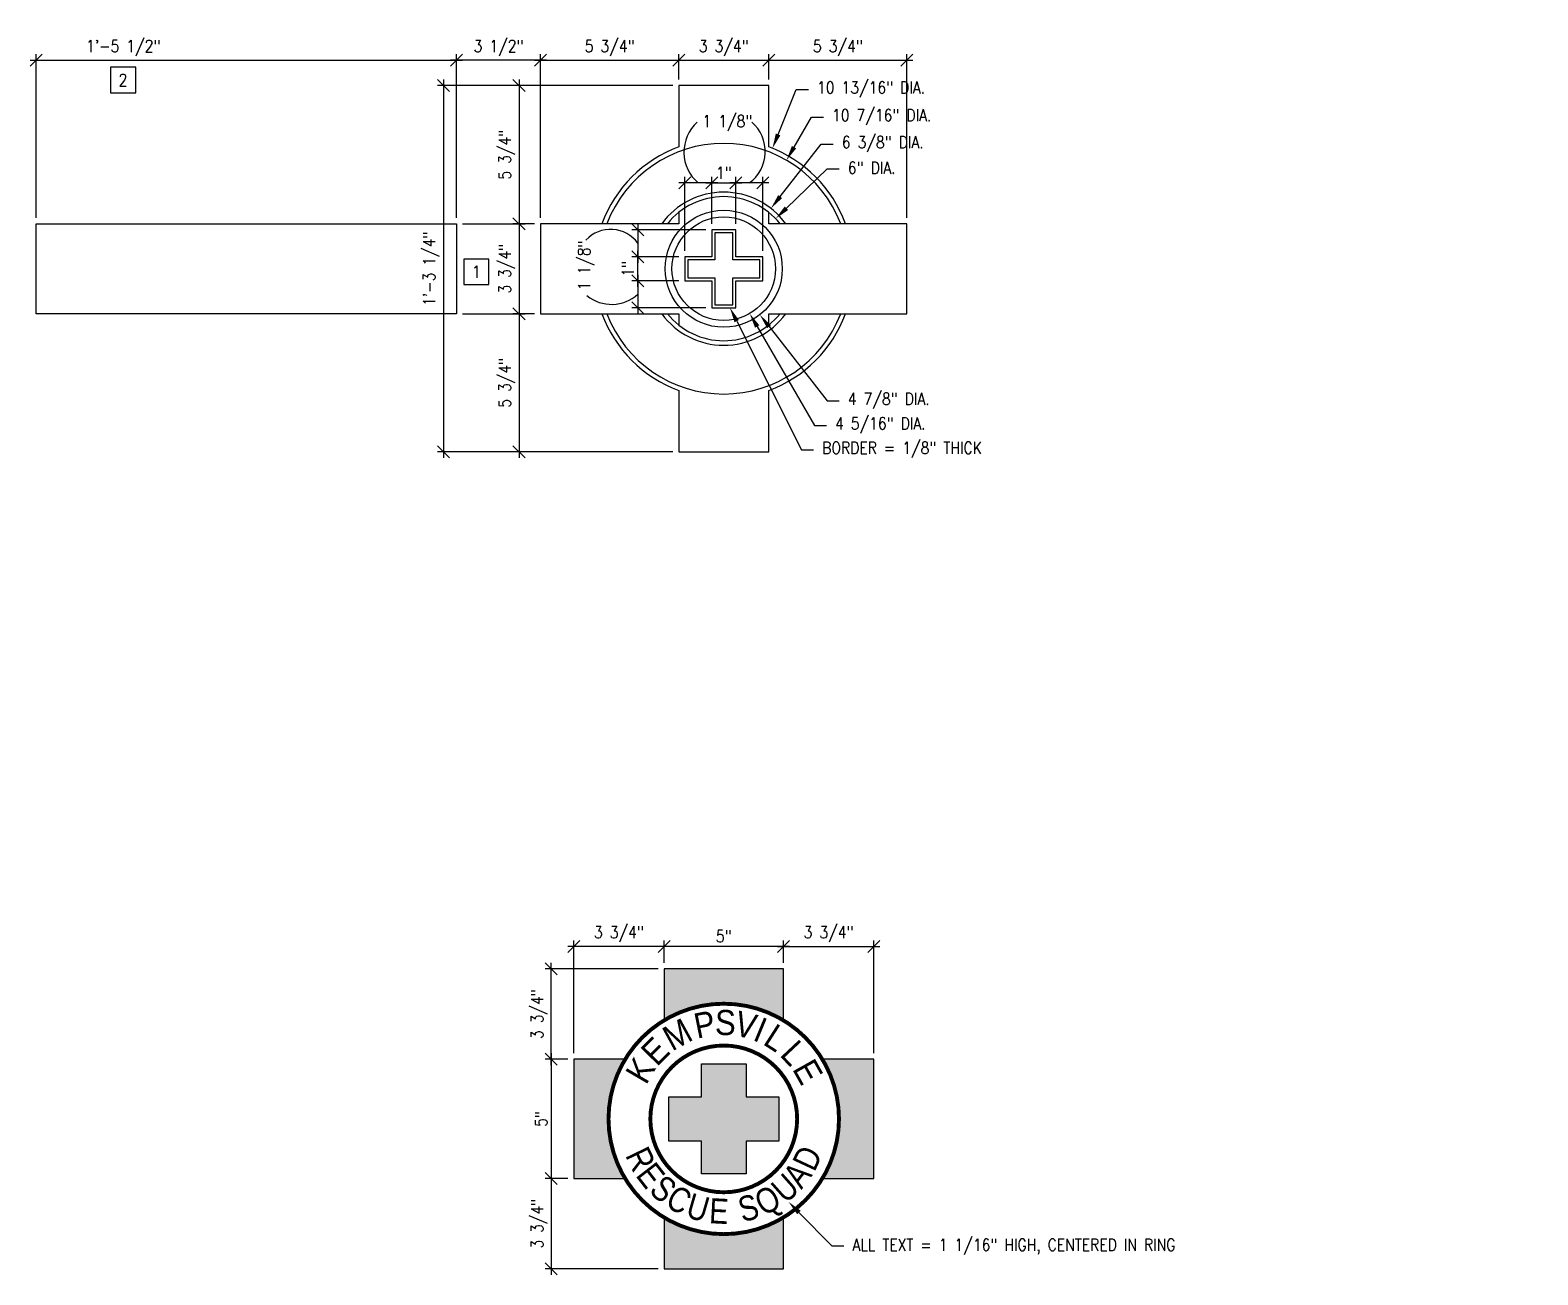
# Model space of a CAD drawing. Header units: inches. Extents: x -82 to 6902, y -1676 to 228.
# Drawn here: x 16.7 to 79.5, y -408.1 to -356.3 of the extents above; entities that cross this region are included whole.
import ezdxf
from ezdxf import colors
from ezdxf.entities.mleader import LeaderData, LeaderLine
from ezdxf.enums import TextEntityAlignment as Align
from ezdxf.math import Vec2, Vec3

# ---------------------------------------------------------------- set-up
doc = ezdxf.new("R2010")
doc.units = ezdxf.units.IN
doc.header["$LTSCALE"] = 0.5
doc.header["$MEASUREMENT"] = 0
for name, color, linetype in [('A-SHET-NOTE', 2, 'Continuous'), ('A-SHET-SYMB', 3, 'Continuous'), ('Dimensions', 1, 'Continuous')]:
    doc.layers.add(name, color=color, linetype=linetype)
doc.styles.add('Kempsville2', font='velvethh.shx', dxfattribs={"height": 4})
doc.styles.add('TDC_Standard', font='romans.shx', dxfattribs={"width": 0.85})
doc.dimstyles.new('TDC - 4', dxfattribs={"dimscale": 4, "dimtxt": 0.125, "dimasz": 0.125, "dimexe": 0.0625, "dimexo": 0.0625, "dimgap": 0.03125, "dimtad": 1, "dimdec": 4, "dimzin": 11, "dimdsep": 46, "dimlunit": 4, "dimtxsty": 'TDC_Standard', "dimblk1": 'OBLIQUE', "dimblk2": 'OBLIQUE', "dimsah": 1, "dimcen": 0.125, "dimdle": 0.0625, "dimclrd": 1, "dimclre": 6, "dimclrt": 2, "dimadec": 0, "dimazin": 0, "dimtfac": 1.33333, "dimtdec": 4, "dimtmove": 2, "dimatfit": 2, "dimfxl": 1, "dimfrac": 2, "dimtolj": 1, "dimtzin": 11, "dimarcsym": 0})
doc.mleader_styles.duplicate_entry("Standard", '')

# ---------------------------------------------------------------- blocks, each defined once
blk = doc.blocks.new('_Oblique')
at = {"color": 0, "linetype": 'ByBlock', "lineweight": -2}
blk.add_line((-0.5, -0.5), (0.5, 0.5), dxfattribs=at)
blk = doc.blocks.new('*D53')
at = {"layer": 'DefPoints', "color": 0}
for p in [(43.731, -358.572), (37.082, -364.322), (37.981, -364.322)]:
    blk.add_point(p, dxfattribs=at)
at = {"layer": 'Dimensions', "color": 1, "lineweight": -2}
blk.add_line((37.082, -358.322), (37.082, -364.572), dxfattribs=at)
at = {"layer": 'Dimensions', "color": 6, "lineweight": -2}
for p, q in [((43.481, -358.572), (36.832, -358.572)), ((37.731, -364.322), (36.832, -364.322))]:
    blk.add_line(p, q, dxfattribs=at)
at = {"layer": 'Dimensions', "color": 1, "lineweight": -2, "xscale": 0.5, "yscale": 0.5, "zscale": 0.5}
for p, rotation in [((37.082, -358.572), 90), ((37.082, -364.322), 270)]:
    blk.add_blockref('_Oblique', p, dxfattribs=dict(at, rotation=rotation))
at = {"layer": 'Dimensions', "color": 2, "insert": (36.576, -361.447), "char_height": 0.5, "attachment_point": 5, "rotation": 90, "style": 'TDC_Standard'}
blk.add_mtext('\\A1;5 3/4"', dxfattribs=at)
blk = doc.blocks.new('*D54')
at = {"layer": 'DefPoints', "color": 0}
for p in [(34.481, -364.322), (34.481, -368.072), (37.082, -368.072)]:
    blk.add_point(p, dxfattribs=at)
at = {"layer": 'Dimensions', "color": 6, "lineweight": -2}
for p, q in [((34.731, -364.322), (37.332, -364.322)), ((34.731, -368.072), (37.332, -368.072))]:
    blk.add_line(p, q, dxfattribs=at)
at = {"layer": 'Dimensions', "color": 1, "lineweight": -2}
blk.add_line((37.082, -364.072), (37.082, -368.322), dxfattribs=at)
at = {"layer": 'Dimensions', "color": 1, "lineweight": -2, "xscale": 0.5, "yscale": 0.5, "zscale": 0.5}
for p, rotation in [((37.082, -364.322), 90), ((37.082, -368.072), 270)]:
    blk.add_blockref('_Oblique', p, dxfattribs=dict(at, rotation=rotation))
at = {"layer": 'Dimensions', "color": 2, "insert": (36.576, -366.197), "char_height": 0.5, "attachment_point": 5, "rotation": 90, "style": 'TDC_Standard'}
blk.add_mtext('\\A1;3 3/4"', dxfattribs=at)
blk = doc.blocks.new('*D55')
at = {"layer": 'DefPoints', "color": 0}
for p in [(37.981, -368.072), (37.082, -373.822), (43.731, -373.822)]:
    blk.add_point(p, dxfattribs=at)
at = {"layer": 'Dimensions', "color": 6, "lineweight": -2}
for p, q in [((37.731, -368.072), (36.832, -368.072)), ((43.481, -373.822), (36.832, -373.822))]:
    blk.add_line(p, q, dxfattribs=at)
at = {"layer": 'Dimensions', "color": 1, "lineweight": -2}
blk.add_line((37.082, -367.822), (37.082, -374.072), dxfattribs=at)
at = {"layer": 'Dimensions', "color": 1, "lineweight": -2, "xscale": 0.5, "yscale": 0.5, "zscale": 0.5}
for p, rotation in [((37.082, -368.072), 90), ((37.082, -373.822), 270)]:
    blk.add_blockref('_Oblique', p, dxfattribs=dict(at, rotation=rotation))
at = {"layer": 'Dimensions', "color": 2, "insert": (36.576, -370.947), "char_height": 0.5, "attachment_point": 5, "rotation": 90, "style": 'TDC_Standard'}
blk.add_mtext('\\A1;5 3/4"', dxfattribs=at)
blk = doc.blocks.new('*D56')
at = {"layer": 'DefPoints', "color": 0}
for p in [(43.731, -357.514), (43.731, -358.572), (37.981, -364.322)]:
    blk.add_point(p, dxfattribs=at)
at = {"layer": 'Dimensions', "color": 1, "lineweight": -2}
blk.add_line((37.731, -357.514), (43.981, -357.514), dxfattribs=at)
at = {"layer": 'Dimensions', "color": 6, "lineweight": -2}
for p, q in [((37.981, -364.072), (37.981, -357.264)), ((43.731, -358.322), (43.731, -357.264))]:
    blk.add_line(p, q, dxfattribs=at)
at = {"layer": 'Dimensions', "color": 1, "lineweight": -2, "xscale": 0.5, "yscale": 0.5, "zscale": 0.5, "rotation": 180}
blk.add_blockref('_Oblique', (37.981, -357.514), dxfattribs=at)
at = {"layer": 'Dimensions', "color": 1, "lineweight": -2, "xscale": 0.5, "yscale": 0.5, "zscale": 0.5}
blk.add_blockref('_Oblique', (43.731, -357.514), dxfattribs=at)
at = {"layer": 'Dimensions', "color": 2, "insert": (40.856, -357.008), "char_height": 0.5, "attachment_point": 5, "style": 'TDC_Standard'}
blk.add_mtext('\\A1;5 3/4"', dxfattribs=at)
blk = doc.blocks.new('*D57')
at = {"layer": 'DefPoints', "color": 0}
for p in [(47.481, -357.514), (43.731, -358.572), (47.481, -358.572)]:
    blk.add_point(p, dxfattribs=at)
at = {"layer": 'Dimensions', "color": 1, "lineweight": -2}
blk.add_line((43.481, -357.514), (47.731, -357.514), dxfattribs=at)
at = {"layer": 'Dimensions', "color": 6, "lineweight": -2}
for p, q in [((43.731, -358.322), (43.731, -357.264)), ((47.481, -358.322), (47.481, -357.264))]:
    blk.add_line(p, q, dxfattribs=at)
at = {"layer": 'Dimensions', "color": 1, "lineweight": -2, "xscale": 0.5, "yscale": 0.5, "zscale": 0.5, "rotation": 180}
blk.add_blockref('_Oblique', (43.731, -357.514), dxfattribs=at)
at = {"layer": 'Dimensions', "color": 1, "lineweight": -2, "xscale": 0.5, "yscale": 0.5, "zscale": 0.5}
blk.add_blockref('_Oblique', (47.481, -357.514), dxfattribs=at)
at = {"layer": 'Dimensions', "color": 2, "insert": (45.606, -357.008), "char_height": 0.5, "attachment_point": 5, "style": 'TDC_Standard'}
blk.add_mtext('\\A1;3 3/4"', dxfattribs=at)
blk = doc.blocks.new('*D58')
at = {"layer": 'DefPoints', "color": 0}
for p in [(53.231, -357.514), (47.481, -358.572), (53.231, -364.322)]:
    blk.add_point(p, dxfattribs=at)
at = {"layer": 'Dimensions', "color": 1, "lineweight": -2}
blk.add_line((47.231, -357.514), (53.481, -357.514), dxfattribs=at)
at = {"layer": 'Dimensions', "color": 6, "lineweight": -2}
for p, q in [((47.481, -358.322), (47.481, -357.264)), ((53.231, -364.072), (53.231, -357.264))]:
    blk.add_line(p, q, dxfattribs=at)
at = {"layer": 'Dimensions', "color": 1, "lineweight": -2, "xscale": 0.5, "yscale": 0.5, "zscale": 0.5, "rotation": 180}
blk.add_blockref('_Oblique', (47.481, -357.514), dxfattribs=at)
at = {"layer": 'Dimensions', "color": 1, "lineweight": -2, "xscale": 0.5, "yscale": 0.5, "zscale": 0.5}
blk.add_blockref('_Oblique', (53.231, -357.514), dxfattribs=at)
at = {"layer": 'Dimensions', "color": 2, "insert": (50.356, -357.008), "char_height": 0.5, "attachment_point": 5, "style": 'TDC_Standard'}
blk.add_mtext('\\A1;5 3/4"', dxfattribs=at)
blk = doc.blocks.new('*D60')
at = {"layer": 'DefPoints', "color": 0}
for p in [(43.981, -366.697), (42.034, -367.822), (45.106, -367.822)]:
    blk.add_point(p, dxfattribs=at)
at = {"layer": 'Dimensions', "color": 1, "lineweight": -2}
blk.add_line((42.034, -366.447), (42.034, -368.072), dxfattribs=at)
at = {"layer": 'Dimensions', "color": 6, "lineweight": -2}
for p, q in [((43.731, -366.697), (41.784, -366.697)), ((44.856, -367.822), (41.784, -367.822))]:
    blk.add_line(p, q, dxfattribs=at)
at = {"layer": 'Dimensions', "color": 1, "lineweight": -2, "xscale": 0.5, "yscale": 0.5, "zscale": 0.5}
for p, rotation in [((42.034, -366.697), 90), ((42.034, -367.822), 270)]:
    blk.add_blockref('_Oblique', p, dxfattribs=dict(at, rotation=rotation))
at = {"layer": 'Dimensions', "color": 2, "insert": (39.873, -366.059), "char_height": 0.5, "attachment_point": 5, "rotation": 90, "style": 'TDC_Standard'}
blk.add_mtext('\\A1;1 1/8"', dxfattribs=at)
blk = doc.blocks.new('*D61')
at = {"layer": 'DefPoints', "color": 0}
for p in [(42.034, -365.697), (43.981, -365.697), (43.981, -366.697)]:
    blk.add_point(p, dxfattribs=at)
at = {"layer": 'Dimensions', "color": 6, "lineweight": -2}
for p, q in [((43.731, -365.697), (41.784, -365.697)), ((43.731, -366.697), (41.784, -366.697))]:
    blk.add_line(p, q, dxfattribs=at)
at = {"layer": 'Dimensions', "color": 1, "lineweight": -2}
blk.add_line((42.034, -366.947), (42.034, -365.447), dxfattribs=at)
at = {"layer": 'Dimensions', "color": 1, "lineweight": -2, "xscale": 0.5, "yscale": 0.5, "zscale": 0.5}
for p, rotation in [((42.034, -365.697), 90), ((42.034, -366.697), 270)]:
    blk.add_blockref('_Oblique', p, dxfattribs=dict(at, rotation=rotation))
at = {"layer": 'Dimensions', "color": 2, "insert": (41.611, -366.197), "char_height": 0.5, "attachment_point": 5, "rotation": 90, "style": 'TDC_Standard'}
blk.add_mtext('\\A1;1"', dxfattribs=at)
blk = doc.blocks.new('*D62')
at = {"layer": 'DefPoints', "color": 0}
for p in [(45.106, -364.572), (42.034, -365.697), (43.981, -365.697)]:
    blk.add_point(p, dxfattribs=at)
at = {"layer": 'Dimensions', "color": 6, "lineweight": -2}
for p, q in [((44.856, -364.572), (41.784, -364.572)), ((43.731, -365.697), (41.784, -365.697))]:
    blk.add_line(p, q, dxfattribs=at)
at = {"layer": 'Dimensions', "color": 1, "lineweight": -2}
blk.add_line((42.034, -364.322), (42.034, -365.947), dxfattribs=at)
at = {"layer": 'Dimensions', "color": 1, "lineweight": -2, "xscale": 0.5, "yscale": 0.5, "zscale": 0.5}
for p, rotation in [((42.034, -364.572), 90), ((42.034, -365.697), 270)]:
    blk.add_blockref('_Oblique', p, dxfattribs=dict(at, rotation=rotation))
at = {"layer": 'Dimensions', "color": 2, "insert": (39.873, -366.059), "char_height": 0.5, "attachment_point": 5, "rotation": 90, "style": 'TDC_Standard'}
blk.add_mtext('\\A1;1 1/8"', dxfattribs=at)
blk = doc.blocks.new('*D63')
at = {"layer": 'DefPoints', "color": 0}
for p in [(43.981, -362.625), (45.106, -364.572), (43.981, -365.697)]:
    blk.add_point(p, dxfattribs=at)
at = {"layer": 'Dimensions', "color": 1, "lineweight": -2}
blk.add_line((45.356, -362.625), (43.731, -362.625), dxfattribs=at)
at = {"layer": 'Dimensions', "color": 6, "lineweight": -2}
for p, q in [((43.981, -365.447), (43.981, -362.375)), ((45.106, -364.322), (45.106, -362.375))]:
    blk.add_line(p, q, dxfattribs=at)
at = {"layer": 'Dimensions', "color": 1, "lineweight": -2, "xscale": 0.5, "yscale": 0.5, "zscale": 0.5, "rotation": 180}
blk.add_blockref('_Oblique', (43.981, -362.625), dxfattribs=at)
at = {"layer": 'Dimensions', "color": 1, "lineweight": -2, "xscale": 0.5, "yscale": 0.5, "zscale": 0.5}
blk.add_blockref('_Oblique', (45.106, -362.625), dxfattribs=at)
at = {"layer": 'Dimensions', "color": 2, "insert": (45.757, -360.137), "char_height": 0.5, "attachment_point": 5, "style": 'TDC_Standard'}
blk.add_mtext('\\A1;1 1/8"', dxfattribs=at)
blk = doc.blocks.new('*D64')
at = {"layer": 'DefPoints', "color": 0}
for p in [(46.106, -362.625), (45.106, -364.572), (46.106, -364.572)]:
    blk.add_point(p, dxfattribs=at)
at = {"layer": 'Dimensions', "color": 1, "lineweight": -2}
blk.add_line((44.856, -362.625), (46.356, -362.625), dxfattribs=at)
at = {"layer": 'Dimensions', "color": 6, "lineweight": -2}
for p, q in [((45.106, -364.322), (45.106, -362.375)), ((46.106, -364.322), (46.106, -362.375))]:
    blk.add_line(p, q, dxfattribs=at)
at = {"layer": 'Dimensions', "color": 1, "lineweight": -2, "xscale": 0.5, "yscale": 0.5, "zscale": 0.5, "rotation": 180}
blk.add_blockref('_Oblique', (45.106, -362.625), dxfattribs=at)
at = {"layer": 'Dimensions', "color": 1, "lineweight": -2, "xscale": 0.5, "yscale": 0.5, "zscale": 0.5}
blk.add_blockref('_Oblique', (46.106, -362.625), dxfattribs=at)
at = {"layer": 'Dimensions', "color": 2, "insert": (45.606, -362.203), "char_height": 0.5, "attachment_point": 5, "style": 'TDC_Standard'}
blk.add_mtext('\\A1;1"', dxfattribs=at)
blk = doc.blocks.new('*D65')
at = {"layer": 'DefPoints', "color": 0}
for p in [(46.106, -362.625), (46.106, -364.572), (47.231, -365.697)]:
    blk.add_point(p, dxfattribs=at)
at = {"layer": 'Dimensions', "color": 1, "lineweight": -2}
blk.add_line((47.481, -362.625), (45.856, -362.625), dxfattribs=at)
at = {"layer": 'Dimensions', "color": 6, "lineweight": -2}
for p, q in [((46.106, -364.322), (46.106, -362.375)), ((47.231, -365.447), (47.231, -362.375))]:
    blk.add_line(p, q, dxfattribs=at)
at = {"layer": 'Dimensions', "color": 1, "lineweight": -2, "xscale": 0.5, "yscale": 0.5, "zscale": 0.5, "rotation": 180}
blk.add_blockref('_Oblique', (46.106, -362.625), dxfattribs=at)
at = {"layer": 'Dimensions', "color": 1, "lineweight": -2, "xscale": 0.5, "yscale": 0.5, "zscale": 0.5}
blk.add_blockref('_Oblique', (47.231, -362.625), dxfattribs=at)
at = {"layer": 'Dimensions', "color": 2, "insert": (45.757, -360.137), "char_height": 0.5, "attachment_point": 5, "style": 'TDC_Standard'}
blk.add_mtext('\\A1;1 1/8"', dxfattribs=at)
blk = doc.blocks.new('*D66')
at = {"layer": 'DefPoints', "color": 0}
for p in [(34.481, -357.514), (34.481, -364.322), (37.981, -364.322)]:
    blk.add_point(p, dxfattribs=at)
at = {"layer": 'Dimensions', "color": 1, "lineweight": -2}
blk.add_line((38.231, -357.514), (34.231, -357.514), dxfattribs=at)
at = {"layer": 'Dimensions', "color": 6, "lineweight": -2}
for p, q in [((34.481, -364.072), (34.481, -357.264)), ((37.981, -364.072), (37.981, -357.264))]:
    blk.add_line(p, q, dxfattribs=at)
at = {"layer": 'Dimensions', "color": 1, "lineweight": -2, "xscale": 0.5, "yscale": 0.5, "zscale": 0.5, "rotation": 180}
blk.add_blockref('_Oblique', (34.481, -357.514), dxfattribs=at)
at = {"layer": 'Dimensions', "color": 1, "lineweight": -2, "xscale": 0.5, "yscale": 0.5, "zscale": 0.5}
blk.add_blockref('_Oblique', (37.981, -357.514), dxfattribs=at)
at = {"layer": 'Dimensions', "color": 2, "insert": (36.231, -357.008), "char_height": 0.5, "attachment_point": 5, "style": 'TDC_Standard'}
blk.add_mtext('\\A1;3 1/2"', dxfattribs=at)
blk = doc.blocks.new('*D67')
at = {"layer": 'DefPoints', "color": 0}
for p in [(34.481, -357.514), (16.981, -364.322), (34.481, -364.322)]:
    blk.add_point(p, dxfattribs=at)
at = {"layer": 'Dimensions', "color": 1, "lineweight": -2}
blk.add_line((16.731, -357.514), (34.731, -357.514), dxfattribs=at)
at = {"layer": 'Dimensions', "color": 6, "lineweight": -2}
for p, q in [((16.981, -364.072), (16.981, -357.264)), ((34.481, -364.072), (34.481, -357.264))]:
    blk.add_line(p, q, dxfattribs=at)
at = {"layer": 'Dimensions', "color": 1, "lineweight": -2, "xscale": 0.5, "yscale": 0.5, "zscale": 0.5, "rotation": 180}
blk.add_blockref('_Oblique', (16.981, -357.514), dxfattribs=at)
at = {"layer": 'Dimensions', "color": 1, "lineweight": -2, "xscale": 0.5, "yscale": 0.5, "zscale": 0.5}
blk.add_blockref('_Oblique', (34.481, -357.514), dxfattribs=at)
at = {"layer": 'Dimensions', "color": 2, "insert": (20.606, -357.008), "char_height": 0.5, "attachment_point": 5, "style": 'TDC_Standard'}
blk.add_mtext('\\A1;1\'-5 1/2"', dxfattribs=at)
blk = doc.blocks.new('*D68')
at = {"layer": 'DefPoints', "color": 0}
for p in [(39.362, -399.118), (38.422, -404.087), (39.362, -404.087)]:
    blk.add_point(p, dxfattribs=at)
at = {"layer": 'Dimensions', "color": 6, "lineweight": -2}
for p, q in [((39.112, -399.118), (38.172, -399.118)), ((39.112, -404.087), (38.172, -404.087))]:
    blk.add_line(p, q, dxfattribs=at)
at = {"layer": 'Dimensions', "color": 1, "lineweight": -2}
blk.add_line((38.422, -398.868), (38.422, -404.337), dxfattribs=at)
at = {"layer": 'Dimensions', "color": 1, "lineweight": -2, "xscale": 0.5, "yscale": 0.5, "zscale": 0.5}
for p, rotation in [((38.422, -399.118), 90), ((38.422, -404.087), 270)]:
    blk.add_blockref('_Oblique', p, dxfattribs=dict(at, rotation=rotation))
at = {"layer": 'Dimensions', "color": 2, "insert": (38, -401.602), "char_height": 0.5, "attachment_point": 5, "rotation": 90, "style": 'TDC_Standard'}
blk.add_mtext('\\A1;5"', dxfattribs=at)
blk = doc.blocks.new('*D69')
at = {"layer": 'DefPoints', "color": 0}
for p in [(39.362, -404.087), (38.422, -407.846), (43.121, -407.846)]:
    blk.add_point(p, dxfattribs=at)
at = {"layer": 'Dimensions', "color": 6, "lineweight": -2}
for p, q in [((39.112, -404.087), (38.172, -404.087)), ((42.871, -407.846), (38.172, -407.846))]:
    blk.add_line(p, q, dxfattribs=at)
at = {"layer": 'Dimensions', "color": 1, "lineweight": -2}
blk.add_line((38.422, -403.837), (38.422, -408.096), dxfattribs=at)
at = {"layer": 'Dimensions', "color": 1, "lineweight": -2, "xscale": 0.5, "yscale": 0.5, "zscale": 0.5}
for p, rotation in [((38.422, -404.087), 90), ((38.422, -407.846), 270)]:
    blk.add_blockref('_Oblique', p, dxfattribs=dict(at, rotation=rotation))
at = {"layer": 'Dimensions', "color": 2, "insert": (37.917, -405.966), "char_height": 0.5, "attachment_point": 5, "rotation": 90, "style": 'TDC_Standard'}
blk.add_mtext('\\A1;3 3/4"', dxfattribs=at)
blk = doc.blocks.new('*D70')
at = {"layer": 'DefPoints', "color": 0}
for p in [(38.422, -395.358), (43.121, -395.358), (39.362, -399.118)]:
    blk.add_point(p, dxfattribs=at)
at = {"layer": 'Dimensions', "color": 6, "lineweight": -2}
for p, q in [((42.871, -395.358), (38.172, -395.358)), ((39.112, -399.118), (38.172, -399.118))]:
    blk.add_line(p, q, dxfattribs=at)
at = {"layer": 'Dimensions', "color": 1, "lineweight": -2}
blk.add_line((38.422, -399.368), (38.422, -395.108), dxfattribs=at)
at = {"layer": 'Dimensions', "color": 1, "lineweight": -2, "xscale": 0.5, "yscale": 0.5, "zscale": 0.5}
for p, rotation in [((38.422, -395.358), 90), ((38.422, -399.118), 270)]:
    blk.add_blockref('_Oblique', p, dxfattribs=dict(at, rotation=rotation))
at = {"layer": 'Dimensions', "color": 2, "insert": (37.917, -397.238), "char_height": 0.5, "attachment_point": 5, "rotation": 90, "style": 'TDC_Standard'}
blk.add_mtext('\\A1;3 3/4"', dxfattribs=at)
blk = doc.blocks.new('*D71')
at = {"layer": 'DefPoints', "color": 0}
for p in [(43.121, -394.419), (43.121, -395.358), (48.09, -395.358)]:
    blk.add_point(p, dxfattribs=at)
at = {"layer": 'Dimensions', "color": 6, "lineweight": -2}
for p, q in [((43.121, -395.108), (43.121, -394.169)), ((48.09, -395.108), (48.09, -394.169))]:
    blk.add_line(p, q, dxfattribs=at)
at = {"layer": 'Dimensions', "color": 1, "lineweight": -2}
blk.add_line((48.34, -394.419), (42.871, -394.419), dxfattribs=at)
at = {"layer": 'Dimensions', "color": 1, "lineweight": -2, "xscale": 0.5, "yscale": 0.5, "zscale": 0.5, "rotation": 180}
blk.add_blockref('_Oblique', (43.121, -394.419), dxfattribs=at)
at = {"layer": 'Dimensions', "color": 1, "lineweight": -2, "xscale": 0.5, "yscale": 0.5, "zscale": 0.5}
blk.add_blockref('_Oblique', (48.09, -394.419), dxfattribs=at)
at = {"layer": 'Dimensions', "color": 2, "insert": (45.606, -393.996), "char_height": 0.5, "attachment_point": 5, "style": 'TDC_Standard'}
blk.add_mtext('\\A1;5"', dxfattribs=at)
blk = doc.blocks.new('*D72')
at = {"layer": 'DefPoints', "color": 0}
for p in [(39.362, -394.419), (43.121, -395.358), (39.362, -399.118)]:
    blk.add_point(p, dxfattribs=at)
at = {"layer": 'Dimensions', "color": 6, "lineweight": -2}
for p, q in [((39.362, -398.868), (39.362, -394.169)), ((43.121, -395.108), (43.121, -394.169))]:
    blk.add_line(p, q, dxfattribs=at)
at = {"layer": 'Dimensions', "color": 1, "lineweight": -2}
blk.add_line((43.371, -394.419), (39.112, -394.419), dxfattribs=at)
at = {"layer": 'Dimensions', "color": 1, "lineweight": -2, "xscale": 0.5, "yscale": 0.5, "zscale": 0.5, "rotation": 180}
blk.add_blockref('_Oblique', (39.362, -394.419), dxfattribs=at)
at = {"layer": 'Dimensions', "color": 1, "lineweight": -2, "xscale": 0.5, "yscale": 0.5, "zscale": 0.5}
blk.add_blockref('_Oblique', (43.121, -394.419), dxfattribs=at)
at = {"layer": 'Dimensions', "color": 2, "insert": (41.242, -393.913), "char_height": 0.5, "attachment_point": 5, "style": 'TDC_Standard'}
blk.add_mtext('\\A1;3 3/4"', dxfattribs=at)
blk = doc.blocks.new('*D73')
at = {"layer": 'DefPoints', "color": 0}
for p in [(51.849, -394.419), (48.09, -395.358), (51.849, -399.118)]:
    blk.add_point(p, dxfattribs=at)
at = {"layer": 'Dimensions', "color": 6, "lineweight": -2}
for p, q in [((48.09, -395.108), (48.09, -394.169)), ((51.849, -398.868), (51.849, -394.169))]:
    blk.add_line(p, q, dxfattribs=at)
at = {"layer": 'Dimensions', "color": 1, "lineweight": -2}
blk.add_line((47.84, -394.419), (52.099, -394.419), dxfattribs=at)
at = {"layer": 'Dimensions', "color": 1, "lineweight": -2, "xscale": 0.5, "yscale": 0.5, "zscale": 0.5, "rotation": 180}
blk.add_blockref('_Oblique', (48.09, -394.419), dxfattribs=at)
at = {"layer": 'Dimensions', "color": 1, "lineweight": -2, "xscale": 0.5, "yscale": 0.5, "zscale": 0.5}
blk.add_blockref('_Oblique', (51.849, -394.419), dxfattribs=at)
at = {"layer": 'Dimensions', "color": 2, "insert": (49.97, -393.913), "char_height": 0.5, "attachment_point": 5, "style": 'TDC_Standard'}
blk.add_mtext('\\A1;3 3/4"', dxfattribs=at)
blk = doc.blocks.new('Anno_Square')
blk.add_lwpolyline([(-0.197, -0.099), (0, -0.099), (0, 0.099), (-0.197, 0.099)], close=True)
at = {"color": 2, "style": 'TDC_Standard', "width": 0.851562}
blk.add_attdef('ID', text='', height=0.0938, dxfattribs=at).set_placement((-0.099, 0), align=Align.MIDDLE_CENTER)
blk = doc.blocks.new('*D96')
at = {"layer": 'DefPoints', "color": 0}
for p in [(43.731, -358.572), (33.932, -373.822), (43.731, -373.822)]:
    blk.add_point(p, dxfattribs=at)
at = {"layer": 'Dimensions', "color": 1, "lineweight": -2}
blk.add_line((33.932, -358.322), (33.932, -374.072), dxfattribs=at)
at = {"layer": 'Dimensions', "color": 6, "lineweight": -2}
for p, q in [((43.481, -358.572), (33.682, -358.572)), ((43.481, -373.822), (33.682, -373.822))]:
    blk.add_line(p, q, dxfattribs=at)
at = {"layer": 'Dimensions', "color": 1, "lineweight": -2, "xscale": 0.5, "yscale": 0.5, "zscale": 0.5}
for p, rotation in [((33.932, -358.572), 90), ((33.932, -373.822), 270)]:
    blk.add_blockref('_Oblique', p, dxfattribs=dict(at, rotation=rotation))
at = {"layer": 'Dimensions', "color": 2, "insert": (33.426, -366.197), "char_height": 0.5, "attachment_point": 5, "rotation": 90, "style": 'TDC_Standard'}
blk.add_mtext('\\A1;1\'-3 1/4"', dxfattribs=at)

msp = doc.modelspace()

# ---------------------------------------------------------------- hatches: boundary and pattern name
for points in [[(48.09029, -397.49799), (48.09029, -395.3585), (45.6057, -395.3585), (43.12111, -395.3585), (43.12111, -397.49799, -0.27910835)], [(39.362, -399.11761), (39.362, -401.6022), (39.362, -404.08678), (41.439, -404.08678, -0.27910835), (41.439, -399.11761)], [(51.8494, -404.08678), (51.8494, -401.6022), (51.8494, -399.11761), (49.77241, -399.11761, -0.27910835), (49.77241, -404.08678)], [(46.53221, -402.52871), (46.53221, -403.89447), (44.67919, -403.89447), (44.67919, -402.52871), (43.31342, -402.52871), (43.31342, -400.67568), (44.67919, -400.67568), (44.67919, -399.30992), (46.53221, -399.30992), (46.53221, -400.67568), (47.89798, -400.67568), (47.89798, -402.52871)], [(43.12111, -407.8459), (45.6057, -407.8459), (48.09029, -407.8459), (48.09029, -405.7689, -0.27910835), (43.12111, -405.7689)]]:
    msp.add_hatch(color=256).paths.add_polyline_path(points)

# ---------------------------------------------------------------- linework, layer by layer
for points in [[(48.09029, -397.49799), (48.09029, -395.3585), (45.6057, -395.3585), (43.12111, -395.3585), (43.12111, -397.49799)], [(41.5015, -399.11761), (39.362, -399.11761), (39.362, -401.6022), (39.362, -404.08678), (41.5015, -404.08678)], [(49.70991, -404.08678), (51.8494, -404.08678), (51.8494, -401.6022), (51.8494, -399.11761), (49.70991, -399.11761)], [(43.12111, -405.7064), (43.12111, -407.8459), (45.6057, -407.8459), (48.09029, -407.8459), (48.09029, -405.7064)]]:
    msp.add_lwpolyline(points)
at = {"const_width": 0.16204}
for points in [[(40.80803, -401.6022, 1), (50.40337, -401.6022, 1)], [(42.55027, -401.6022, 1), (48.66114, -401.6022, 1)]]:
    msp.add_lwpolyline(points, format="xyb", close=True, dxfattribs=at)
msp.add_lwpolyline([(46.53221, -402.52871), (46.53221, -403.89447), (44.67919, -403.89447), (44.67919, -402.52871), (43.31342, -402.52871), (43.31342, -400.67568), (44.67919, -400.67568), (44.67919, -399.30992), (46.53221, -399.30992), (46.53221, -400.67568), (47.89798, -400.67568), (47.89798, -402.52871)], close=True)
at = {"layer": 'A-SHET-NOTE'}
msp.add_lwpolyline([(46.1057, -366.6969), (47.2307, -366.6969), (47.2307, -365.6969), (46.1057, -365.6969), (46.1057, -364.5719), (45.1057, -364.5719), (45.1057, -365.6969), (43.9807, -365.6969), (43.9807, -366.6969), (45.1057, -366.6969), (45.1057, -367.8219), (46.1057, -367.8219)], close=True, dxfattribs=at)
for points in [[(45.9807, -365.8219), (45.9807, -364.6969), (45.2307, -364.6969), (45.2307, -365.8219)], [(45.2307, -365.8219), (44.1057, -365.8219), (44.1057, -366.5719), (45.2307, -366.5719)], [(45.9807, -366.5719), (47.1057, -366.5719), (47.1057, -365.8219), (45.9807, -365.8219)], [(45.2307, -366.5719), (45.2307, -367.6969), (45.9807, -367.6969), (45.9807, -366.5719)]]:
    msp.add_lwpolyline(points, dxfattribs=at)
for points in [[(43.028, -368.0719, 0.50917508), (48.1834, -368.0719, 0.48038446)], [(43.26383, -368.0719, 0.48038446), (47.94758, -368.0719)]]:
    msp.add_lwpolyline(points, format="xyb", dxfattribs=at)
for radius in [2.4375, 2.15625]:
    msp.add_circle((45.6057, -366.1969), radius, dxfattribs=at)
for radius, start, end in [(5.21875, 21.0560732, 158.9439268), (3.1875, 36.0318791, 143.9681209), (3, 38.6821875, 141.3178125), (5.21875, 201.0560732, 338.9439268)]:
    msp.add_arc((45.6057, -366.1969), radius, start, end, dxfattribs=at)
at = {"layer": 'A-SHET-SYMB'}
for points in [[(47.4807, -361.12621), (47.4807, -358.5719), (43.7307, -358.5719), (43.7307, -361.12621)], [(43.7307, -363.85503), (43.7307, -364.3219), (37.9807, -364.3219), (37.9807, -368.0719), (43.7307, -368.0719), (43.7307, -368.53877)], [(47.4807, -368.53877), (47.4807, -368.0719), (53.2307, -368.0719), (53.2307, -364.3219), (47.4807, -364.3219), (47.4807, -363.85503)], [(43.7307, -371.26759), (43.7307, -373.8219), (47.4807, -373.8219), (47.4807, -371.26759)]]:
    msp.add_lwpolyline(points, dxfattribs=at)
msp.add_lwpolyline([(16.9807, -364.3219), (34.4807, -364.3219), (34.4807, -368.0719), (16.9807, -368.0719)], close=True, dxfattribs=at)
for start, end in [(110.2929844, 159.7070156), (20.2929844, 69.7070156), (200.2929844, 249.7070156), (290.2929844, 339.7070156)]:
    msp.add_arc((45.6057, -366.1969), 5.40625, start, end, dxfattribs=at)
at = {"layer": 'Dimensions'}
for centre, radius, start, end in [((45.62474, -361.34331), 1.67714, 131.966331, 229.8436884), ((45.72466, -361.3194), 1.61096, 305.8526849, 49.3976399), ((40.89675, -365.97287), 1.41287, 36.4023288, 136.6171598), ((40.93898, -366.05209), 1.62988, 230.9021335, 312.2058386)]:
    msp.add_arc(centre, radius, start, end, dxfattribs=at)

# ---------------------------------------------------------------- block references
at = {"layer": 'A-SHET-SYMB', "xscale": 5.333199999999999, "yscale": 5.333199999999999, "zscale": 5.333199999999999}
for p, values in [((21.12471, -358.33912), {'ID': '2'}), ((35.82997, -366.32234), {'ID': '1'})]:
    msp.add_blockref('Anno_Square', p, dxfattribs=at).add_auto_attribs(values)

# ---------------------------------------------------------------- texts
at = {"style": 'Kempsville2'}
for s, rotation, width, p in [('P', 11.4075203, 0.92, (44.97733, -398.48794)), ('S', 359, 0.92, (45.66115, -398.42566)), ('V', 346.7036964, 0.92, (46.33637, -398.51034)), ('M', 28.7729537, 0.92, (44.07648, -398.81743)), ('I', 337.5845885, 0.92, (46.81716, -398.66522)), ('L', 327.2516248, 0.92, (47.32431, -398.93015)), ('E', 45.352311, 0.92, (43.34544, -399.36956)), ('L', 313.2310865, 0.92, (47.92047, -399.42612)), ('K', 59.7969659, 0.92, (42.85997, -400.00395)), ('E', 299.2683424, 0.92, (48.37714, -400.04895)), ('R', 295.8418727, 0.85, (41.3925, -403.64274)), ('D', 64.9524427, 0.85, (49.84679, -403.58413)), ('E', 307.7388866, 0.85, (41.90366, -404.46747)), ('A', 52.6951585, 0.85, (49.32934, -404.43935)), ('S', 319.2242563, 0.85, (42.54832, -405.14724)), ('U', 41.5836408, 0.85, (48.71276, -405.10378)), ('C', 331.0693372, 0.85, (43.3411, -405.69933)), ('U', 343.8538976, 0.85, (44.30388, -406.09888)), ('S', 15.489687, 0.85, (46.85592, -406.1135)), ('Q', 28.3002236, 0.85, (47.82508, -405.724)), ('E', 357, 0.85, (45.3607, -406.27712))]:
    msp.add_text(s, height=1.04742, rotation=rotation, dxfattribs=dict(at, width=width)).set_placement(p, align=Align.BOTTOM_CENTER)

# ---------------------------------------------------------------- dimensions: what is measured, and where the dimension line sits
at = {"layer": 'Dimensions'}
for base, p1, p2, picture, middle in [((34.4807, -357.51423), (16.9807, -364.3219), (34.4807, -364.3219), '*D67', (20.60648, -357.00828)), ((43.9807, -362.62513), (45.1057, -364.5719), (43.9807, -365.6969), '*D63', (45.75657, -360.13676)), ((46.1057, -362.62513), (47.2307, -365.6969), (46.1057, -364.5719), '*D65', (45.75657, -360.13676))]:
    dim = msp.add_linear_dim(base=base, p1=p1, p2=p2, dimstyle='TDC - 4', dxfattribs=at)
    dim.commit()
    dim.dimension.update_dxf_attribs({"geometry": picture, "text_midpoint": middle, "dimtype": 160})
for base, p1, p2, picture, middle in [((34.4807, -357.51423), (37.9807, -364.3219), (34.4807, -364.3219), '*D66', (36.2307, -357.00828)), ((43.7307, -357.51423), (37.9807, -364.3219), (43.7307, -358.5719), '*D56', (40.8557, -357.00828)), ((47.4807, -357.51423), (43.7307, -358.5719), (47.4807, -358.5719), '*D57', (45.6057, -357.00828)), ((53.2307, -357.51423), (47.4807, -358.5719), (53.2307, -364.3219), '*D58', (50.3557, -357.00828)), ((46.1057, -362.62513), (45.1057, -364.5719), (46.1057, -364.5719), '*D64', (45.6057, -362.20251)), ((39.362, -394.41896), (43.12111, -395.3585), (39.362, -399.11761), '*D72', (41.24156, -393.91301)), ((43.12111, -394.41896), (48.09029, -395.3585), (43.12111, -395.3585), '*D71', (45.6057, -393.99634))]:
    dim = msp.add_linear_dim(base=base, p1=p1, p2=p2, dimstyle='TDC - 4', dxfattribs=at)
    dim.commit()
    dim.dimension.update_dxf_attribs({"geometry": picture, "text_midpoint": middle})
for base, p1, p2, angle, picture, middle in [((33.93154, -373.8219), (43.7307, -358.5719), (43.7307, -373.8219), 90, '*D96', (33.42559, -366.1969)), ((37.08237, -364.3219), (43.7307, -358.5719), (37.9807, -364.3219), 90, '*D53', (36.57642, -361.4469)), ((37.08237, -368.0719), (34.4807, -364.3219), (34.4807, -368.0719), 90, '*D54', (36.57642, -366.1969)), ((42.03393, -365.6969), (43.9807, -366.6969), (43.9807, -365.6969), 90, '*D61', (41.61131, -366.1969)), ((37.08237, -373.8219), (37.9807, -368.0719), (43.7307, -373.8219), 90, '*D55', (36.57642, -370.9469)), ((51.8494, -394.41896), (48.09029, -395.3585), (51.8494, -399.11761), 180, '*D73', (49.96985, -393.91301)), ((38.42247, -395.3585), (39.362, -399.11761), (43.12111, -395.3585), 270, '*D70', (37.91651, -397.23805)), ((38.42247, -404.08678), (39.362, -399.11761), (39.362, -404.08678), 90, '*D68', (37.99985, -401.6022)), ((38.42247, -407.8459), (39.362, -404.08678), (43.12111, -407.8459), 90, '*D69', (37.91651, -405.96634))]:
    dim = msp.add_linear_dim(base=base, p1=p1, p2=p2, angle=angle, dimstyle='TDC - 4', dxfattribs=at)
    dim.commit()
    dim.dimension.update_dxf_attribs({"geometry": picture, "text_midpoint": middle})
for base, p1, p2, picture in [((42.03393, -365.6969), (45.1057, -364.5719), (43.9807, -365.6969), '*D62'), ((42.03393, -367.8219), (43.9807, -366.6969), (45.1057, -367.8219), '*D60')]:
    dim = msp.add_linear_dim(base=base, p1=p1, p2=p2, angle=90, dimstyle='TDC - 4', dxfattribs=at)
    dim.commit()
    dim.dimension.update_dxf_attribs({"geometry": picture, "text_midpoint": (39.87296, -366.05947), "dimtype": 160})

# ---------------------------------------------------------------- leaders
ml = msp.add_multileader_mtext('')
ml.set_content('\\A1;10 13/16" DIA.', color=2, style='TDC_Standard')
ml.set_leader_properties(color=1)
ml.build(insert=Vec2(0, 0))
ml.multileader.update_dxf_attribs({"dogleg_length": 0.125, "arrow_head_size": 0.625, "scale": 4})
ctx = ml.context
ctx.base_point, ctx.scale, ctx.char_height, ctx.arrow_head_size, ctx.landing_gap_size, ctx.plane_origin = Vec3(49.1273, -358.73223), 4, 0.5, 0.625, 0.36, Vec3(46.07284, -354.82878)
notes = []
notes.append((ctx, [(0, (1, 1, 0), (48.6273, -358.73223), (1, 0), 0.5, [(0, [(47.63419, -361.18564)], 0, [])])]))
ctx.mtext.insert, ctx.mtext.flow_direction = Vec3(49.4873, -358.39889), 5
ml = msp.add_multileader_mtext('')
ml.set_content('\\A1;10 7/16" DIA.', color=2, style='TDC_Standard')
ml.set_leader_properties(color=1)
ml.build(insert=Vec2(0, 0))
ml.multileader.update_dxf_attribs({"dogleg_length": 0.125, "arrow_head_size": 0.625, "scale": 4})
ctx = ml.context
ctx.base_point, ctx.scale, ctx.char_height, ctx.arrow_head_size, ctx.landing_gap_size, ctx.plane_origin = Vec3(49.75333, -359.88854), 4, 0.5, 0.625, 0.36, Vec3(46.69887, -355.98509)
notes.append((ctx, [(0, (1, 1, 0), (49.25333, -359.88854), (1, 0), 0.5, [(0, [(48.21803, -361.67904)], 0, [])])]))
ctx.mtext.insert, ctx.mtext.flow_direction = Vec3(50.11333, -359.55521), 5
ml = msp.add_multileader_mtext('')
ml.set_content('\\A1;6 3/8" DIA.', color=2, style='TDC_Standard')
ml.set_leader_properties(color=1)
ml.build(insert=Vec2(0, 0))
ml.multileader.update_dxf_attribs({"dogleg_length": 0.125, "arrow_head_size": 0.625, "scale": 4})
ctx = ml.context
ctx.base_point, ctx.scale, ctx.char_height, ctx.arrow_head_size, ctx.landing_gap_size, ctx.plane_origin = Vec3(50.16209, -361.01194), 4, 0.5, 0.625, 0.36, Vec3(47.10763, -357.1085)
notes.append((ctx, [(0, (1, 1, 0), (49.66209, -361.01194), (1, 0), 0.5, [(0, [(47.56976, -363.6864)], 0, [])])]))
ctx.mtext.insert, ctx.mtext.flow_direction = Vec3(50.52209, -360.67861), 5
ml = msp.add_multileader_mtext('')
ml.set_content('\\A1;6" DIA.', color=2, style='TDC_Standard')
ml.set_leader_properties(color=1)
ml.build(insert=Vec2(0, 0))
ml.multileader.update_dxf_attribs({"dogleg_length": 0.125, "arrow_head_size": 0.625, "scale": 4})
ctx = ml.context
ctx.base_point, ctx.scale, ctx.char_height, ctx.arrow_head_size, ctx.landing_gap_size, ctx.plane_origin = Vec3(50.41219, -362.0436), 4, 0.5, 0.625, 0.36, Vec3(47.10805, -358.4593)
notes.append((ctx, [(0, (1, 1, 0), (49.91219, -362.0436), (1, 0), 0.5, [(0, [(47.76508, -364.11433)], 0, [])])]))
ctx.mtext.insert, ctx.mtext.flow_direction = Vec3(50.77219, -361.7436), 5
ml = msp.add_multileader_mtext('')
ml.set_content('\\A1;BORDER = 1/8" THICK', color=2, style='TDC_Standard')
ml.set_leader_properties(color=1)
ml.build(insert=Vec2(0, 0))
ml.multileader.update_dxf_attribs({"dogleg_length": 0.125, "arrow_head_size": 0.625, "scale": 4})
ctx = ml.context
ctx.base_point, ctx.scale, ctx.char_height, ctx.arrow_head_size, ctx.landing_gap_size, ctx.plane_origin = Vec3(49.34481, -373.74173), 4, 0.5, 0.625, 0.36, Vec3(46.04067, -370.15743)
notes.append((ctx, [(0, (1, 1, 0), (48.84481, -373.74173), (1, 0), 0.5, [(0, [(45.86338, -367.8219)], 0, [])])]))
ctx.mtext.insert, ctx.mtext.width, ctx.mtext.flow_direction = Vec3(49.70481, -373.4084), 4.5461838, 5
ml = msp.add_multileader_mtext('')
ml.set_content('\\A1;4 5/16" DIA.', color=2, style='TDC_Standard')
ml.set_leader_properties(color=1)
ml.build(insert=Vec2(0, 0))
ml.multileader.update_dxf_attribs({"dogleg_length": 0.125, "arrow_head_size": 0.625, "scale": 4})
ctx = ml.context
ctx.base_point, ctx.scale, ctx.char_height, ctx.arrow_head_size, ctx.landing_gap_size, ctx.plane_origin = Vec3(49.87829, -372.72136), 4, 0.5, 0.625, 0.36, Vec3(46.57415, -369.13706)
notes.append((ctx, [(0, (1, 1, 0), (49.37829, -372.72136), (1, 0), 0.5, [(0, [(46.68505, -368.06356)], 0, [])])]))
ctx.mtext.insert, ctx.mtext.flow_direction = Vec3(50.23829, -372.38803), 5
ml = msp.add_multileader_mtext('')
ml.set_content('\\A1;4 7/8" DIA.', color=2, style='TDC_Standard')
ml.set_leader_properties(color=1)
ml.build(insert=Vec2(0, 0))
ml.multileader.update_dxf_attribs({"dogleg_length": 0.125, "arrow_head_size": 0.625, "scale": 4})
ctx = ml.context
ctx.base_point, ctx.scale, ctx.char_height, ctx.arrow_head_size, ctx.landing_gap_size, ctx.plane_origin = Vec3(50.41177, -371.701), 4, 0.5, 0.625, 0.36, Vec3(47.10763, -368.11669)
notes.append((ctx, [(0, (1, 1, 0), (49.91177, -371.701), (1, 0), 0.5, [(0, [(47.10763, -368.11669)], 0, [])])]))
ctx.mtext.insert, ctx.mtext.flow_direction = Vec3(50.77177, -371.36767), 5
ml = msp.add_multileader_mtext('')
ml.set_content('\\A1;ALL TEXT = 1 1/16" HIGH, CENTERED IN RING', color=2, style='TDC_Standard')
ml.set_leader_properties(color=1)
ml.build(insert=Vec2(0, 0))
ml.multileader.update_dxf_attribs({"dogleg_length": 0.125, "arrow_head_size": 0.625, "scale": 4})
ctx = ml.context
ctx.base_point, ctx.scale, ctx.char_height, ctx.arrow_head_size, ctx.landing_gap_size, ctx.plane_origin = Vec3(50.60721, -406.89371), 4, 0.5, 0.625, 0.36, Vec3(47.30307, -403.3094)
notes.append((ctx, [(0, (1, 1, 0), (50.10721, -406.89371), (1, 0), 0.5, [(0, [(48.30031, -405.05325)], 0, [])])]))
ctx.mtext.insert, ctx.mtext.width, ctx.mtext.flow_direction = Vec3(50.96721, -406.59371), 7.1325087, 5
for ctx, leaders in notes:
    for number, flags, end, landing, length, lines in leaders:
        leader = LeaderData()
        leader.index, (leader.has_last_leader_line, leader.has_dogleg_vector, leader.attachment_direction) = number, flags
        leader.last_leader_point, leader.dogleg_vector, leader.dogleg_length = Vec3(end), Vec3(landing), length
        for number, points, colour, breaks in lines:
            line = LeaderLine()
            line.index, line.vertices, line.color, line.breaks = number, Vec3.list(points), colors.encode_raw_color(colour), breaks
            leader.lines.append(line)
        ctx.leaders.append(leader)

doc.saveas('drawing.dxf')
